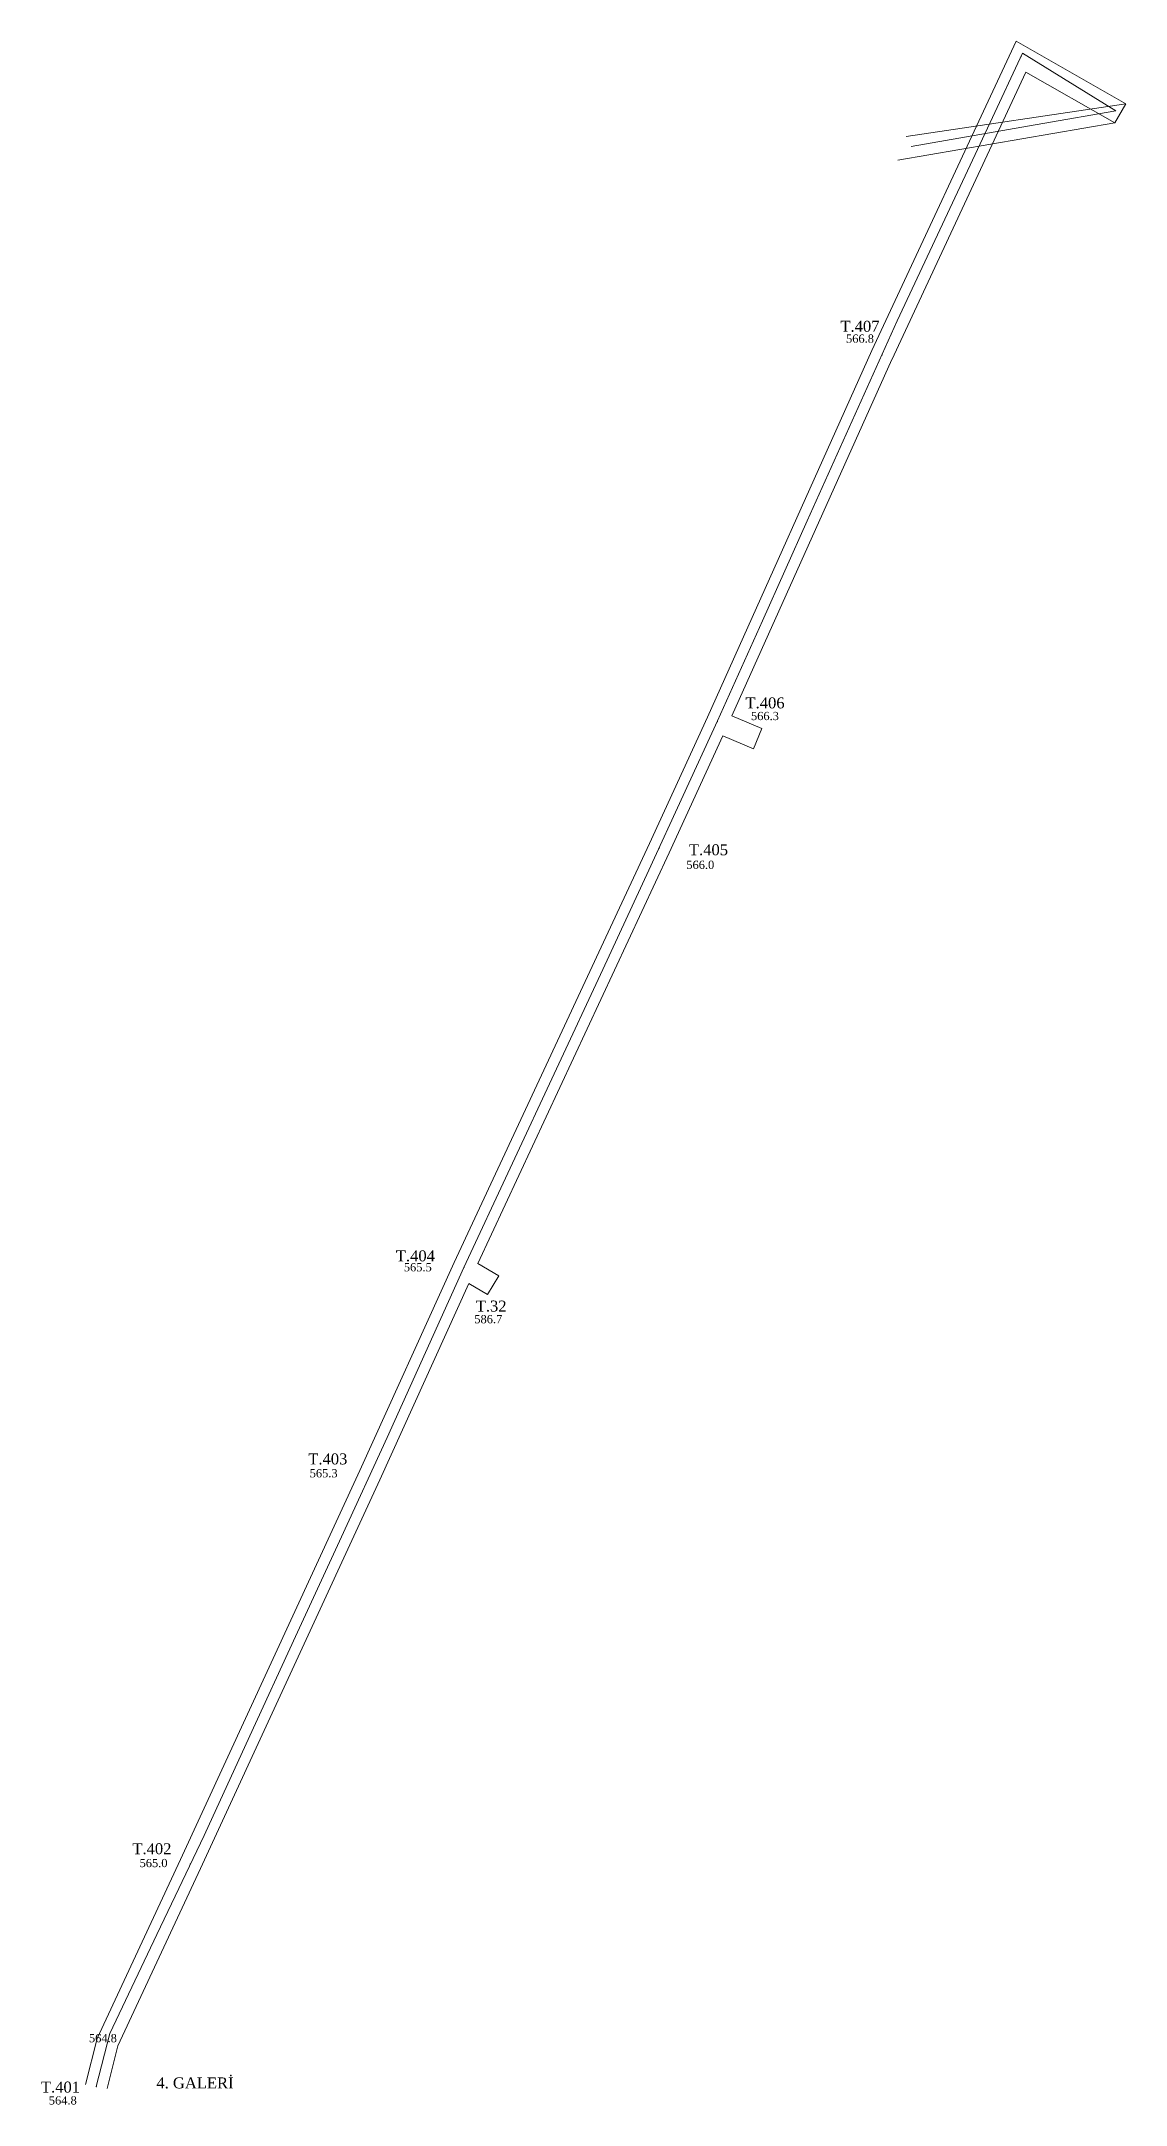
# Model space of a CAD drawing. Header units: millimetres. Extents: x 617033 to 617132, y 4068516 to 4068705.
import ezdxf

# ---------------------------------------------------------------- set-up
doc = ezdxf.new("R2010")
doc.units = ezdxf.units.MM
doc.header["$LTSCALE"] = 5
doc.linetypes.add('DUZ', pattern=[500, 500])
doc.layers.get('0').update_dxf_attribs({"color": 5, "lineweight": 0})
for name, color, linetype, lineweight in [('GEOFENCE', 3, 'DUZ', 20), ('INIT_COORD', 5, 'Continuous', 0), ('KENAR', 5, 'Continuous', 0), ('POL', 2, 'Continuous', 0), ('TEXT', 7, 'Continuous', 0), ('TEXT_RED', 1, 'Continuous', 0)]:
    doc.layers.add(name, color=color, linetype=linetype, lineweight=lineweight)
doc.styles.get("Standard").update_dxf_attribs({"font": 'times.ttf'})

msp = doc.modelspace()

# ---------------------------------------------------------------- linework, layer by layer
at = {"lineweight": 0}
for p in [(617121.97, 4068703.38, 567.5), (617131.03, 4068698.2, 567.7)]:
    msp.add_point(p, dxfattribs=at)
at = {"layer": 'GEOFENCE', "linetype": 'DUZ'}
for p, q in [((617119.15, 4068697.36, 567.34), (617122.12, 4068703.7, 567.51)), ((617122.12, 4068703.7, 567.51), (617130.63, 4068698.45, 567.69)), ((617110.67, 4068679.26, 566.85), (617119.15, 4068697.36, 567.34)), ((617130.63, 4068698.45, 567.69), (617123.96, 4068697.28, 575.05)), ((617123.96, 4068697.28, 575.05), (617111.95, 4068695.17, 588.29)), ((617102.48, 4068661.01, 566.57), (617110.67, 4068679.26, 566.85)), ((617098.39, 4068651.89, 566.43), (617102.48, 4068661.01, 566.57)), ((617094.29, 4068642.77, 566.29), (617098.39, 4068651.89, 566.43)), ((617088.03, 4068629.14, 565.97), (617094.29, 4068642.77, 566.29)), ((617083.81, 4068620.08, 565.85), (617088.03, 4068629.14, 565.97)), ((617079.59, 4068611.01, 565.73), (617083.81, 4068620.08, 565.85)), ((617075.37, 4068601.95, 565.56), (617079.59, 4068611.01, 565.73)), ((617071.15, 4068592.88, 565.4), (617075.37, 4068601.95, 565.56)), ((617064.16, 4068577.38, 565.33), (617071.15, 4068592.88, 565.4)), ((617059.97, 4068568.31, 565.25), (617064.16, 4068577.38, 565.33)), ((617055.78, 4068559.23, 565.17), (617059.97, 4068568.31, 565.25)), ((617051.61, 4068550.14, 565.1), (617055.78, 4068559.23, 565.17)), ((617047.44, 4068541.05, 565.03), (617051.61, 4068550.14, 565.1)), ((617043.14, 4068532.02, 564.92), (617047.44, 4068541.05, 565.03)), ((617038.84, 4068523, 564.8), (617043.14, 4068532.02, 564.92)), ((617037.6, 4068518.15, 564.8), (617038.84, 4068523, 564.8))]:
    msp.add_line(p, q, dxfattribs=at)
at = {"layer": 'INIT_COORD', "linetype": 'DUZ'}
msp.add_point((617037.6, 4068518.15, 564.8), dxfattribs=at)
at = {"layer": 'KENAR', "lineweight": 0}
for p, q in [((617108.37, 4068676.58, 566.8), (617121.53, 4068704.79, 567.5)), ((617121.53, 4068704.79, 567.5), (617131.53, 4068699.07, 567.7)), ((617110.18, 4068675.73, 566.8), (617122.42, 4068701.97, 567.5)), ((617122.42, 4068701.97, 567.5), (617130.54, 4068697.33, 567.7)), ((617131.53, 4068699.07, 567.7), (617111.51, 4068696.1, 589.2)), ((617130.54, 4068697.33, 567.7), (617131.53, 4068699.07, 567.7)), ((617130.54, 4068697.33, 567.7), (617110.73, 4068693.95, 589.2)), ((617093.36, 4068643.11, 566.3), (617108.37, 4068676.57, 566.8)), ((617095.6, 4068643.22, 566.3), (617110.19, 4068675.74, 566.8)), ((617088.07, 4068631.58, 566), (617093.36, 4068643.11, 566.3)), ((617095.6, 4068643.22, 566.3), (617098.34, 4068642.06, 566.3)), ((617089.88, 4068630.74, 566), (617094.77, 4068641.4, 566.3)), ((617094.77, 4068641.4, 566.3), (617097.57, 4068640.22, 566.3)), ((617097.57, 4068640.22, 566.3), (617098.34, 4068642.06, 566.3)), ((617070.25, 4068593.33, 565.5), (617088.07, 4068631.58, 566)), ((617072.43, 4068593.26, 565.5), (617089.88, 4068630.74, 566)), ((617061.66, 4068574.35, 565.3), (617070.25, 4068593.33, 565.5)), ((617074.33, 4068592.12, 565.5), (617072.43, 4068593.26, 565.5)), ((617073.3, 4068590.41, 565.5), (617074.33, 4068592.12, 565.5)), ((617063.48, 4068573.52, 565.5), (617071.59, 4068591.43, 565.3)), ((617073.3, 4068590.41, 565.5), (617071.59, 4068591.43, 565.5)), ((617045.29, 4068538.88, 565), (617061.66, 4068574.35, 565.3)), ((617047.11, 4068538.04, 565), (617063.48, 4068573.52, 565.3)), ((617037.69, 4068522.54, 564.8), (617045.29, 4068538.88, 565)), ((617039.58, 4068521.87, 564.8), (617047.11, 4068538.04, 565)), ((617036.61, 4068518.32, 564.8), (617037.69, 4068522.54, 564.8)), ((617038.59, 4068517.98, 564.8), (617039.58, 4068521.87, 564.8))]:
    msp.add_line(p, q, dxfattribs=at)
at = {"layer": 'POL', "lineweight": 0}
for p in [(617109.28, 4068676.15, 566.84), (617094.27, 4068642.69, 566.33), (617088.97, 4068631.16, 566.04), (617071.16, 4068592.91, 565.55), (617046.2, 4068538.46, 565.03)]:
    msp.add_point(p, dxfattribs=at)

# ---------------------------------------------------------------- texts
at = {"layer": 'TEXT', "lineweight": 0}
for s, p in [('T.407', (617105.5, 4068678.28, 566.84)), ('T.406', (617096.84, 4068643.91, 566.33)), ('T.405', (617091.68, 4068630.51, 566.04)), ('T.404', (617064.94, 4068593.45, 565.55)), ('T.32', (617072.23, 4068588.87, 586.7)), ('T.403', (617056.95, 4068574.92, 565.55)), ('T.402', (617040.9, 4068539.35, 565.03)), ('T.401', (617032.56, 4068517.6, 564.84)), ('4. GALERİ', (617043.09, 4068517.98, 564.8))]:
    msp.add_text(s, height=1, dxfattribs=at).set_placement(p)
at = {"layer": 'TEXT_RED', "lineweight": 0}
for s, p in [('566.8', (617106.01, 4068677.28, 566.84)), ('566.3', (617097.34, 4068642.84, 566.33)), ('566.0', (617091.44, 4068629.26, 566.04)), ('565.5', (617065.67, 4068592.54, 565.55)), ('586.7', (617072.1, 4068587.8, 586.7)), ('565.3', (617057.08, 4068573.74, 565.32)), ('565.0', (617041.56, 4068538.17, 565.03)), ('564.8', (617036.94, 4068522.19, 564.85)), ('564.8', (617033.28, 4068516.51, 564.84))]:
    msp.add_text(s, height=0.75, dxfattribs=at).set_placement(p)

doc.saveas('drawing.dxf')
